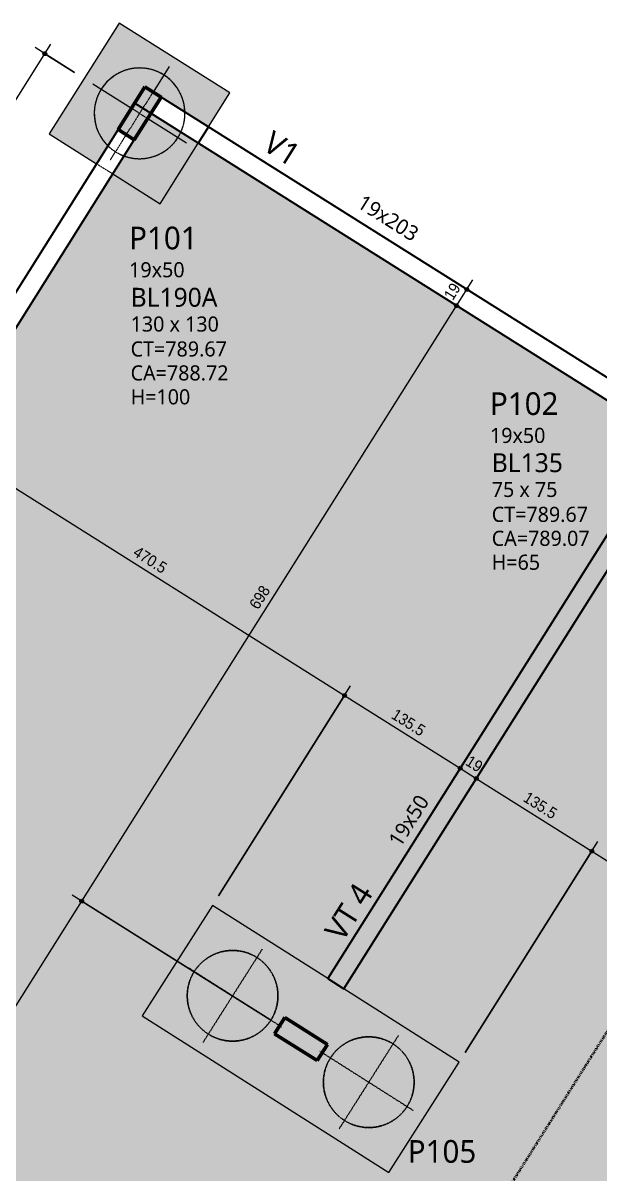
# Model space of a CAD drawing. Header units: centimetres. Extents: x -3523 to 38560, y -3196 to 88043.
# Drawn here: x -1998 to -1426, y 2889 to 4031 of the extents above; entities that cross this region are included whole.
import ezdxf

# ---------------------------------------------------------------- set-up
doc = ezdxf.new("R2010")
doc.units = ezdxf.units.CM
for name, pattern in [('Dash dot', [1.5875, 0.635, -0.47625, 0, -0.47625]), ('Hidden', [0.714375, 0.47625, -0.238125]), ('Overhead', [0.396875, 0.238125, -0.15875]), ('Traço', [0.635, 0.3175, -0.3175])]:
    doc.linetypes.add(name, pattern=pattern)
for name, color, linetype, lineweight in [('A-ANNO-DIMS', 7, 'Continuous', 9), ('A-ANNO-DIMS-75', 7, 'Continuous', 9), ('A-DETL-GENF', 7, 'Continuous', 18), ('A-DETL-MBND', 7, 'Continuous', 18), ('A-FLOR-OVHD', 7, 'Overhead', 18), ('S-BEAM', 7, 'Continuous', 25), ('S-BEAM-HDLN', 7, 'Traço', 25), ('S-BEAM-IDEN', 7, 'Continuous', 9), ('S-COLS', 7, 'Continuous', 25), ('S-COLS-IDEN', 7, 'Continuous', 9), ('S-FNDN', 7, 'Continuous', 25), ('S-FNDN-HDLN', 7, 'Traço', 18), ('S-FNDN-IDEN', 7, 'Continuous', 9), ('S-GRID', 7, 'Continuous', 9)]:
    doc.layers.add(name, color=color, linetype=linetype, lineweight=lineweight)
doc.layers.add('A-DETL', color=7, linetype='Continuous', lineweight=18, true_color=0x00a600)
doc.styles.add('Arial_1', font='arial.ttf', dxfattribs={"width": 0.9, "height": 11.25})
doc.styles.add('Gadugi', font='gadugi.ttf', dxfattribs={"height": 15})
doc.styles.add('Gadugi_1', font='gadugi.ttf', dxfattribs={"height": 22.5})
doc.styles.add('Gadugi_2', font='gadugi.ttf', dxfattribs={"height": 18.75})
doc.dimstyles.new('PED_1_5mm_ESQ', dxfattribs={"dimscale": 30.48, "dimtxt": 11.477918, "dimasz": 0.492126, "dimexe": 0.369094, "dimexo": 0.369094, "dimgap": 0.073819, "dimtad": 1, "dimdec": 1, "dimrnd": 0.5, "dimdsep": 46, "dimtxsty": 'Arial_1', "dimblk1": 'DOTSMALL', "dimblk2": 'DOTSMALL', "dimsah": 1, "dimcen": 0.09, "dimdle": 0.369094, "dimazin": 0, "dimtfac": 1, "dimtdec": 4, "dimtix": 1, "dimtmove": 0, "dimatfit": 3, "dimfxl": 1, "dimtvp": 1, "dimtolj": 1, "dimtzin": 0, "dimarcsym": 2})

# ---------------------------------------------------------------- blocks, each defined once
blk = doc.blocks.new('TQS - Pilar retangular - 19_0 x 50_0-3763598-PL B 002 - FUNDAÇÃO')
at = {"layer": 'S-COLS', "true_color": 0x808080}
blk.add_hatch(color=8, dxfattribs=at).paths.add_polyline_path([(-9.5, 25), (-9.5, -25), (9.5, -25), (9.5, 25)], flags=0)
at = {"layer": 'S-COLS', "lineweight": 50}
for p, q in [((9.5, 25), (-9.5, 25)), ((-9.5, 25), (-9.5, -25)), ((9.5, -25), (9.5, 25)), ((-9.5, -25), (9.5, -25))]:
    blk.add_line(p, q, dxfattribs=at)
blk = doc.blocks.new('PED_BLRET-1EST_R01_2019 - 130x130x100-V8-PL B 002 - FUNDAÇÃO')
at = {"layer": 'A-DETL-MBND'}
for p, q in [((0, 55), (0, 25)), ((-55, 0), (-9.5, 0)), ((9.5, 0), (55, 0))]:
    blk.add_line(p, q, dxfattribs=at)
for start, end in [(33.8908, 257.7749), (282.225, 360), (360, 7.6784)]:
    blk.add_arc((0, 0), 45, start, end, dxfattribs=at)
at = {"layer": 'S-FNDN-HDLN'}
for p, q in [((0, 25), (0, -55)), ((-9.5, 0), (9.5, 0))]:
    blk.add_line(p, q, dxfattribs=at)
for start, end in [(7.6847, 33.8845), (257.7813, 282.2186)]:
    blk.add_arc((0, 0), 45, start, end, dxfattribs=at)
blk = doc.blocks.new('PED_BLRET-2EST_TUB - 290x130x120-3847629-PL B 002 - FUNDAÇÃO')
at = {"layer": 'S-FNDN', "linetype": 'Hidden', "lineweight": 18}
for p, q in [((-85, 55), (-85, -55)), ((75, 55), (75, -55)), ((-137.5, 0), (-29.7, 0)), ((20.3, 0), (127.5, 0))]:
    blk.add_line(p, q, dxfattribs=at)
at = {"layer": 'S-FNDN-HDLN'}
for p, q in [((-29.7, 0), (-27.5, 0)), ((17.5, 0), (20.2, 0))]:
    blk.add_line(p, q, dxfattribs=at)
for centre in [(-85, 0), (75, 0)]:
    blk.add_circle(centre, 45, dxfattribs=at)
blk = doc.blocks.new('DIMBLOCK167-PL B 002 - FUNDAÇÃO')
at = {"layer": 'A-ANNO-DIMS-75'}
h = blk.add_hatch(color=256, dxfattribs=at)
edge = h.paths.add_edge_path(flags=0)
edge.add_arc((-1940.1, 3159.7), 1.87, 0, 360)
h = blk.add_hatch(color=256, dxfattribs=at)
edge = h.paths.add_edge_path(flags=0)
edge.add_arc((-2265.1, 2643.3), 1.87, 0, 360)
for p, q in [((-1753.3, 3042.2), (-1949.6, 3165.7)), ((-2265.1, 2643.3), (-1940.1, 3159.7)), ((-1940.1, 3159.7), (-1753.3, 3042.2)), ((-2257.8, 2638.7), (-2274.6, 2649.3)), ((-2265.1, 2643.3), (-2257.8, 2638.7))]:
    blk.add_line(p, q, dxfattribs=at)
for centre in [(-1940.1, 3159.7), (-2265.1, 2643.3)]:
    blk.add_circle(centre, 1.87, dxfattribs=at)
at = {"layer": 'A-ANNO-DIMS-75', "color": 0, "insert": (-2123, 2900.6), "char_height": 11.25, "width": 27.971, "attachment_point": 1, "rotation": 57.8147, "line_spacing_factor": 0.941778, "style": 'Arial_1'}
blk.add_mtext('610', dxfattribs=at)
blk = doc.blocks.new('_DotSmall')
at = {"color": 0, "linetype": 'ByBlock', "const_width": 0.5}
blk.add_lwpolyline([(-0.0625, 0, 1), (0.0625, 0, 1)], format="xyb", close=True, dxfattribs=at)
blk = doc.blocks.new('DIMBLOCK168-PL B 002 - FUNDAÇÃO')
at = {"layer": 'A-ANNO-DIMS-75'}
h = blk.add_hatch(color=256, dxfattribs=at)
edge = h.paths.add_edge_path(flags=0)
edge.add_arc((-1568.2, 3750.6), 1.88, 0, 360)
h = blk.add_hatch(color=256, dxfattribs=at)
edge = h.paths.add_edge_path(flags=0)
edge.add_arc((-1940.1, 3159.7), 1.87, 0, 360)
for p, q in [((-1940.1, 3159.7), (-1568.2, 3750.6)), ((-1560.9, 3746.1), (-1577.7, 3756.6)), ((-1568.2, 3750.6), (-1560.9, 3746.1)), ((-1753.3, 3042.2), (-1949.6, 3165.7)), ((-1940.1, 3159.7), (-1753.3, 3042.2))]:
    blk.add_line(p, q, dxfattribs=at)
for centre, radius in [((-1568.2, 3750.6), 1.88), ((-1940.1, 3159.7), 1.87)]:
    blk.add_circle(centre, radius, dxfattribs=at)
at = {"layer": 'A-ANNO-DIMS-75', "color": 0, "insert": (-1774.6, 3454.3), "char_height": 11.25, "width": 27.971, "attachment_point": 1, "rotation": 57.8147, "line_spacing_factor": 0.941778, "style": 'Arial_1'}
blk.add_mtext('698', dxfattribs=at)
blk = doc.blocks.new('DIMBLOCK169-PL B 002 - FUNDAÇÃO')
at = {"layer": 'A-ANNO-DIMS-75'}
h = blk.add_hatch(color=256, dxfattribs=at)
edge = h.paths.add_edge_path(flags=0)
edge.add_arc((-1558, 3766.7), 1.88, 0, 360)
h = blk.add_hatch(color=256, dxfattribs=at)
edge = h.paths.add_edge_path(flags=0)
edge.add_arc((-1568.2, 3750.6), 1.88, 0, 360)
for p, q in [((-1568.2, 3750.6), (-1552, 3776.2)), ((-1550.8, 3762.1), (-1567.6, 3772.7)), ((-1558, 3766.7), (-1550.8, 3762.1)), ((-1560.9, 3746.1), (-1577.7, 3756.6)), ((-1568.2, 3750.6), (-1560.9, 3746.1))]:
    blk.add_line(p, q, dxfattribs=at)
for centre in [(-1558, 3766.7), (-1568.2, 3750.6)]:
    blk.add_circle(centre, 1.88, dxfattribs=at)
at = {"layer": 'A-ANNO-DIMS-75', "color": 0, "insert": (-1581.5, 3761.1), "char_height": 11.25, "width": 18.647, "attachment_point": 1, "rotation": 57.8147, "line_spacing_factor": 0.941778, "style": 'Arial_1'}
blk.add_mtext('19', dxfattribs=at)
blk = doc.blocks.new('DIMBLOCK171-PL B 002 - FUNDAÇÃO')
at = {"layer": 'A-ANNO-DIMS-75'}
h = blk.add_hatch(color=256, dxfattribs=at)
edge = h.paths.add_edge_path(flags=0)
edge.add_arc((-2077.3, 3614.3), 1.87, 0, 360)
h = blk.add_hatch(color=256, dxfattribs=at)
edge = h.paths.add_edge_path(flags=0)
edge.add_arc((-1679.3, 3363.8), 1.87, 0, 360)
for p, q in [((-2081.9, 3607.1), (-2071.3, 3623.9)), ((-2077.3, 3614.3), (-2081.9, 3607.1)), ((-2077.3, 3614.3), (-1679.3, 3363.8)), ((-1804.4, 3165), (-1673.3, 3373.4)), ((-1679.3, 3363.8), (-1804.4, 3165))]:
    blk.add_line(p, q, dxfattribs=at)
for centre in [(-2077.3, 3614.3), (-1679.3, 3363.8)]:
    blk.add_circle(centre, 1.87, dxfattribs=at)
at = {"layer": 'A-ANNO-DIMS-75', "color": 0, "insert": (-1884.1, 3512.7), "char_height": 11.25, "width": 41.956, "attachment_point": 1, "rotation": 327.8147, "line_spacing_factor": 0.941778, "style": 'Arial_1'}
blk.add_mtext('470.5', dxfattribs=at)
blk = doc.blocks.new('DIMBLOCK172-PL B 002 - FUNDAÇÃO')
at = {"layer": 'A-ANNO-DIMS-75'}
h = blk.add_hatch(color=256, dxfattribs=at)
edge = h.paths.add_edge_path(flags=0)
edge.add_arc((-1679.3, 3363.8), 1.87, 0, 360)
h = blk.add_hatch(color=256, dxfattribs=at)
edge = h.paths.add_edge_path(flags=0)
edge.add_arc((-1564.6, 3291.7), 1.88, 0, 360)
for p, q in [((-1804.4, 3165), (-1673.3, 3373.4)), ((-1679.3, 3363.8), (-1804.4, 3165)), ((-1679.3, 3363.8), (-1564.6, 3291.7)), ((-1569.2, 3284.4), (-1558.6, 3301.2)), ((-1564.6, 3291.7), (-1569.2, 3284.4))]:
    blk.add_line(p, q, dxfattribs=at)
for centre, radius in [((-1679.3, 3363.8), 1.87), ((-1564.6, 3291.7), 1.88)]:
    blk.add_circle(centre, radius, dxfattribs=at)
at = {"layer": 'A-ANNO-DIMS-75', "color": 0, "insert": (-1627.8, 3351.3), "char_height": 11.25, "width": 41.956, "attachment_point": 1, "rotation": 327.8147, "line_spacing_factor": 0.941778, "style": 'Arial_1'}
blk.add_mtext('135.5', dxfattribs=at)
blk = doc.blocks.new('DIMBLOCK173-PL B 002 - FUNDAÇÃO')
at = {"layer": 'A-ANNO-DIMS-75'}
h = blk.add_hatch(color=256, dxfattribs=at)
edge = h.paths.add_edge_path(flags=0)
edge.add_arc((-1564.6, 3291.7), 1.88, 0, 360)
h = blk.add_hatch(color=256, dxfattribs=at)
edge = h.paths.add_edge_path(flags=0)
edge.add_arc((-1548.6, 3281.5), 1.87, 0, 360)
for p, q in [((-1569.2, 3284.4), (-1558.6, 3301.2)), ((-1564.6, 3291.7), (-1569.2, 3284.4)), ((-1564.6, 3291.7), (-1548.6, 3281.5)), ((-1553.1, 3274.3), (-1542.6, 3291.1)), ((-1548.6, 3281.5), (-1553.1, 3274.3))]:
    blk.add_line(p, q, dxfattribs=at)
for centre, radius in [((-1564.6, 3291.7), 1.88), ((-1548.6, 3281.5), 1.87)]:
    blk.add_circle(centre, radius, dxfattribs=at)
at = {"layer": 'A-ANNO-DIMS-75', "color": 0, "insert": (-1554.2, 3305), "char_height": 11.25, "width": 18.647, "attachment_point": 1, "rotation": 327.8147, "line_spacing_factor": 0.941778, "style": 'Arial_1'}
blk.add_mtext('19', dxfattribs=at)
blk = doc.blocks.new('DIMBLOCK174-PL B 002 - FUNDAÇÃO')
at = {"layer": 'A-ANNO-DIMS-75'}
h = blk.add_hatch(color=256, dxfattribs=at)
edge = h.paths.add_edge_path(flags=0)
edge.add_arc((-1548.6, 3281.5), 1.87, 0, 360)
h = blk.add_hatch(color=256, dxfattribs=at)
edge = h.paths.add_edge_path(flags=0)
edge.add_arc((-1433.9, 3209.4), 1.87, 0, 360)
for p, q in [((-1553.1, 3274.3), (-1542.6, 3291.1)), ((-1548.6, 3281.5), (-1553.1, 3274.3)), ((-1548.6, 3281.5), (-1433.9, 3209.4)), ((-1559.6, 3009.6), (-1427.9, 3218.9)), ((-1433.9, 3209.4), (-1559.6, 3009.6))]:
    blk.add_line(p, q, dxfattribs=at)
for centre in [(-1548.6, 3281.5), (-1433.9, 3209.4)]:
    blk.add_circle(centre, 1.87, dxfattribs=at)
at = {"layer": 'A-ANNO-DIMS-75', "color": 0, "insert": (-1497, 3269), "char_height": 11.25, "width": 41.956, "attachment_point": 1, "rotation": 327.8147, "line_spacing_factor": 0.941778, "style": 'Arial_1'}
blk.add_mtext('135.5', dxfattribs=at)
blk = doc.blocks.new('DIMBLOCK175-PL B 002 - FUNDAÇÃO')
at = {"layer": 'A-ANNO-DIMS-75'}
h = blk.add_hatch(color=256, dxfattribs=at)
edge = h.paths.add_edge_path(flags=0)
edge.add_arc((-1433.9, 3209.4), 1.87, 0, 360)
h = blk.add_hatch(color=256, dxfattribs=at)
edge = h.paths.add_edge_path(flags=0)
edge.add_arc((-1342.4, 3151.8), 1.87, 0, 360)
for p, q in [((-1559.6, 3009.6), (-1427.9, 3218.9)), ((-1433.9, 3209.4), (-1559.6, 3009.6)), ((-1433.9, 3209.4), (-1342.4, 3151.8)), ((-1347, 3144.5), (-1336.4, 3161.3)), ((-1342.4, 3151.8), (-1347, 3144.5))]:
    blk.add_line(p, q, dxfattribs=at)
for centre in [(-1433.9, 3209.4), (-1342.4, 3151.8)]:
    blk.add_circle(centre, 1.87, dxfattribs=at)
at = {"layer": 'A-ANNO-DIMS-75', "color": 0, "insert": (-1389, 3201.1), "char_height": 11.25, "width": 27.971, "attachment_point": 1, "rotation": 327.8147, "line_spacing_factor": 0.941778, "style": 'Arial_1'}
blk.add_mtext('108', dxfattribs=at)
blk = doc.blocks.new('DIMBLOCK243-PL B 002 - FUNDAÇÃO')
at = {"layer": 'A-ANNO-DIMS-75'}
h = blk.add_hatch(color=256, dxfattribs=at)
edge = h.paths.add_edge_path(flags=0)
edge.add_arc((-1976.7, 4000.7), 1.87, 0, 360)
h = blk.add_hatch(color=256, dxfattribs=at)
edge = h.paths.add_edge_path(flags=0)
edge.add_arc((-2345.4, 3414.8), 1.87, 0, 360)
for p, q in [((-2345.4, 3414.8), (-1970.7, 4010.2)), ((-1947.2, 3982.1), (-1986.2, 4006.7)), ((-1976.7, 4000.7), (-1947.2, 3982.1)), ((-2268.9, 3366.7), (-2354.9, 3420.8)), ((-2345.4, 3414.8), (-2268.9, 3366.7))]:
    blk.add_line(p, q, dxfattribs=at)
for centre in [(-1976.7, 4000.7), (-2345.4, 3414.8)]:
    blk.add_circle(centre, 1.87, dxfattribs=at)
at = {"layer": 'A-ANNO-DIMS-75', "color": 0, "insert": (-2181.5, 3706.9), "char_height": 11.25, "width": 27.971, "attachment_point": 1, "rotation": 57.8147, "line_spacing_factor": 0.941778, "style": 'Arial_1'}
blk.add_mtext('692', dxfattribs=at)

msp = doc.modelspace()

# ---------------------------------------------------------------- hatches: boundary and pattern name
at = {"layer": 'A-DETL-GENF', "true_color": 0xe6e6e6}
h = msp.add_hatch(color=254, dxfattribs=at)
h.paths.add_polyline_path([(-780.089, 706.316), (-386.115, 706.316), (-386.115, 707.119), (-490.138, 707.119), (-490.138, 819.102), (-113.138, 819.102), (-113.138, 707.119), (-124.365, 707.119), (-124.365, 706.316), (43.51, 706.316), (43.51, 770.619), (70.307, 770.619), (70.307, 1173.082), (306.417, 1173.082), (147.343, 1755.323), (97.342, 1755.323), (97.342, 1835.352), (-215.981, 1835.352), (-215.981, 1756.172), (-275.96, 1756.172), (-442.089, 1296.011), (-425.073, 1285.306), (-465.011, 1221.825), (-491.496, 1238.487), (-546.599, 1166.011), (-546.599, 1141.884), (-298.365, 1141.884), (-298.365, 1214.884), (-223.365, 1214.884), (-223.365, 1049.884), (-298.365, 1049.884), (-298.365, 1122.884), (-546.599, 1122.884), (-546.599, 1094.884), (-621.599, 1094.884), (-621.599, 1169.884), (-567.522, 1169.884), (-507.641, 1248.644), (-528.493, 1261.763), (-488.554, 1325.245), (-485.408, 1323.265), (-329.119, 1756.172), (-345.981, 1756.172), (-345.981, 1866.172), (-316.578, 1866.172), (-444.521, 2197.571), (-444.83, 2197.454), (-462.562, 2244.301), (-671.366, 2785.221), (-685.288, 2823.058), (-685.488, 2822.982), (-703.22, 2869.732), (-702.555, 2869.984), (-718.743, 2913.873), (-862.537, 3299.756), (-968.123, 3253.612), (-914.305, 3339.122), (-930.385, 3349.243), (-979.853, 3270.645), (-1027.785, 3380.324), (-999.447, 3392.709), (-1318.73, 3593.658), (-1333.645, 3569.961), (-1357.562, 3585.013), (-1342.647, 3608.71), (-1358.727, 3618.831), (-1373.642, 3595.134), (-1397.12, 3609.91), (-1382.205, 3633.607), (-1824.457, 3911.949), (-1862.275, 3851.86), (-1909.247, 3881.422), (-3097.084, 1994.095), (-2170.119, 1408.797), (-2169.792, 1409.316), (-2127.476, 1382.683), (-2127.841, 1382.102), (-1767.194, 1154.384), (-1737.355, 1154.384), (-1351.153, 1779.215), (-1413.278, 1818.573), (-1373.141, 1881.929), (-1233.757, 1793.627), (-1248.497, 1770.361), (-909.742, 1557.157), (-894.827, 1580.854), (-831.352, 1540.905), (-871.302, 1477.43), (-899.843, 1495.393), (-1197.486, 1153.393), (-1178.443, 1141.408), (-1218.392, 1077.933), (-1281.867, 1117.882), (-1279.683, 1121.353), (-1695.298, 1108.989), (-1460.081, 960.469), (-1310.615, 970.198), (-1282.615, 970.198), (-1282.615, 988.119), (-857.365, 988.119), (-857.365, 707.119), (-852.365, 707.119), (-852.365, 706.316), (-787.91, 706.316)], flags=0)
h.paths.add_polyline_path([(-1711.866, 1127.504), (-1267.491, 1140.724), (-1241.918, 1181.357), (-1213.76, 1163.636), (-916.117, 1505.636), (-934.777, 1517.38), (-919.862, 1541.077), (-1258.665, 1754.311), (-1273.895, 1730.271), (-1335.101, 1769.046), (-1715.019, 1154.384), (-1711.866, 1154.384), (-1711.866, 1137.129)], flags=0)
h.paths.add_polyline_path([(317.769, 1321.247), (317.769, 1754.601), (277.762, 1754.601), (277.762, 1835.352), (227.342, 1835.352), (227.342, 1755.323), (199.175, 1755.323), (306.417, 1362.799)], flags=0)
h.paths.add_polyline_path([(-17.803, 1780.55), (-17.803, 1796.55), (-1.803, 1796.55), (-2.348, 1792.409), (-3.947, 1788.55), (-6.489, 1785.236), (-9.803, 1782.694), (-13.662, 1781.095)], flags=0)
h.paths.add_polyline_path([(-33.803, 1796.55), (-33.258, 1800.691), (-31.659, 1804.55), (-29.117, 1807.864), (-25.803, 1810.406), (-21.944, 1812.005), (-17.803, 1812.55), (-17.803, 1796.55), (-33.258, 1796.55)], flags=0)
h.paths.add_polyline_path([(-1713.322, 2040.579), (-1755.638, 2067.212), (-1745.518, 2083.292), (-1703.201, 2056.659), (-1711.577, 2043.352)], flags=0)
h.paths.add_polyline_path([(-2141.673, 2310.054), (-2183.989, 2336.687), (-2173.869, 2352.768), (-2131.552, 2326.135)], flags=0)
h.paths.add_polyline_path([(-872.017, 2476.309), (-914.333, 2502.941), (-904.213, 2519.022), (-861.896, 2492.389)], flags=0)
h.paths.add_polyline_path([(-1278.153, 2731.912), (-1320.47, 2758.545), (-1310.349, 2774.626), (-1268.033, 2747.993), (-1275.233, 2736.552)], flags=0)
h.paths.add_polyline_path([(-1706.492, 3001.506), (-1748.808, 3028.139), (-1738.688, 3044.22), (-1696.371, 3017.587)], flags=0)
h.paths.add_polyline_path([(-866.215, 3298.666), (-862.634, 3300.018), (-865.839, 3308.62), (-871.262, 3312.032), (-868.974, 3305.973)], flags=0)
at = {"layer": 'A-DETL-MBND', "true_color": 0x8fcd9b}
h = msp.add_hatch(color=113, dxfattribs=at)
h.paths.add_polyline_path([(-1862.275, 3851.86), (-1824.457, 3911.949), (-1871.428, 3941.512), (-1909.247, 3881.422), (-1871.428, 3857.62)], flags=0)
h.paths.add_polyline_path([(-1925.327, 3891.543), (-1877.388, 3967.713), (-1814.336, 3928.03), (-1793.03, 3961.883), (-1903.053, 4031.128), (-1972.298, 3921.105), (-1957.75, 3911.949)], flags=0)
at = {"layer": 'S-COLS', "true_color": 0x808080}
msp.add_hatch(color=8, dxfattribs=at).paths.add_polyline_path([(-1706.492, 3001.506), (-1696.371, 3017.587), (-1738.688, 3044.22), (-1748.808, 3028.139)], flags=0)

# ---------------------------------------------------------------- linework, layer by layer
at = {"layer": 'A-DETL', "color": 7}
for p, q in [((-1871.462, 3941.533), (-3097.118, 1994.116)), ((-1847.731, 3926.597), (-1871.462, 3941.533)), ((-865.839, 3308.62), (-1847.731, 3926.597))]:
    msp.add_line(p, q, dxfattribs=at)
at = {"layer": 'A-DETL-MBND'}
for p, q in [((-1903.053, 4031.128), (-1972.298, 3921.105)), ((-1793.03, 3961.883), (-1903.053, 4031.128)), ((-1814.336, 3928.03), (-1793.03, 3961.883)), ((-1972.298, 3921.105), (-1925.327, 3891.543)), ((-1862.275, 3851.86), (-1824.457, 3911.949)), ((-1909.247, 3881.422), (-1862.275, 3851.86))]:
    msp.add_line(p, q, dxfattribs=at)
at = {"layer": 'A-FLOR-OVHD'}
for p, q in [((-1861.307, 3957.592), (-1361.973, 3643.323)), ((-2246.094, 3381.883), (-1903.062, 3926.919))]:
    msp.add_line(p, q, dxfattribs=at)
at = {"layer": 'S-BEAM'}
for p, q in [((-1361.506, 3643.029), (-1861.307, 3957.592)), ((-1871.428, 3941.512), (-1371.626, 3626.949)), ((-1904.021, 3925.396), (-2224.765, 3415.772)), ((-2208.73, 3405.581), (-1887.94, 3915.276)), ((-1358.727, 3618.831), (-1696.026, 3082.905)), ((-1679.985, 3072.722), (-1342.647, 3608.71)), ((-1696.026, 3082.905), (-1679.985, 3072.722))]:
    msp.add_line(p, q, dxfattribs=at)
at = {"layer": 'S-BEAM-HDLN', "linetype": 'Continuous'}
for p, q in [((-1887.508, 3951.632), (-1871.428, 3941.512)), ((-1814.336, 3928.03), (-1824.457, 3911.949))]:
    msp.add_line(p, q, dxfattribs=at)
at = {"layer": 'S-COLS', "lineweight": 50}
for p, q in [((-1738.688, 3044.22), (-1748.808, 3028.139)), ((-1696.371, 3017.587), (-1738.688, 3044.22)), ((-1748.808, 3028.139), (-1706.492, 3001.506)), ((-1706.492, 3001.506), (-1696.371, 3017.587))]:
    msp.add_line(p, q, dxfattribs=at)
at = {"layer": 'S-FNDN', "lineweight": 18}
for p, q in [((-1810.424, 3155.522), (-1880.094, 3045.768)), ((-1696.026, 3082.905), (-1810.424, 3155.522)), ((-1679.985, 3072.722), (-1696.026, 3082.905)), ((-1565.587, 3000.104), (-1679.985, 3072.722)), ((-1880.094, 3045.768), (-1635.258, 2890.35)), ((-1635.258, 2890.35), (-1565.587, 3000.104))]:
    msp.add_line(p, q, dxfattribs=at)
at = {"layer": 'S-FNDN-HDLN'}
for p, q in [((-1824.457, 3911.949), (-1814.336, 3928.03)), ((-1925.323, 3891.54), (-1909.251, 3881.425))]:
    msp.add_line(p, q, dxfattribs=at)
for centre, start, end in [((-1882.664, 3941.494), 94.833036, 99.026647), ((-1882.664, 3941.494), 89.381394, 94.582599), ((-1882.664, 3941.494), 85.009296, 89.271007), ((-1882.664, 3941.494), 79.632233, 84.797353), ((-1882.664, 3941.494), 128.364821, 134.374145), ((-1882.664, 3941.494), 124.723173, 128.281058), ((-1882.664, 3941.494), 118.620355, 124.172399), ((-1882.664, 3941.494), 114.630072, 118.531227), ((-1882.664, 3941.494), 108.87512, 114.236629), ((-1882.664, 3941.494), 104.695533, 108.779886), ((-1882.664, 3941.494), 99.128895, 104.389487), ((-1882.664, 3941.494), 75.208775, 79.512287), ((-1882.664, 3941.494), 69.880887, 75.025055), ((-1882.664, 3941.494), 65.423242, 69.749559), ((-1882.664, 3941.494), 60.126614, 65.261099), ((-1882.664, 3941.494), 55.647926, 59.981502), ((-1882.664, 3941.494), 50.368329, 55.502814), ((-1882.664, 3941.494), 45.879869, 50.206186), ((-1882.664, 3941.494), 149.191532, 157.520736), ((-1882.664, 3941.494), 138.108692, 146.437896), ((-1882.664, 3941.494), 135.292049, 138.029677), ((-1882.664, 3941.494), 40.604373, 45.748541), ((-1882.664, 3941.494), 36.117141, 40.420653), ((-1882.664, 3941.494), 30.832076, 35.997195), ((-1882.664, 3941.494), 26.358421, 30.620132), ((-1882.664, 3941.494), 161.255283, 167.264607), ((-1882.664, 3941.494), 157.599751, 160.337379), ((-1882.664, 3941.494), 21.046829, 26.248034), ((-1882.664, 3941.494), 16.602781, 20.796392), ((-1882.664, 3941.494), 11.239941, 16.500533), ((-1882.664, 3941.494), 177.098201, 180.999356), ((-1882.664, 3941.494), 181.392799, 186.754308), ((-1882.664, 3941.494), 171.457029, 177.009073), ((-1882.664, 3941.494), 167.34837, 170.906255), ((-1882.664, 3941.494), 6.849542, 10.933895), ((-1882.664, 3941.494), 1.392799, 6.754308), ((-1882.664, 3941.494), 357.098201, 0.999356), ((-1882.664, 3941.494), 186.849542, 190.933895), ((-1882.664, 3941.494), 191.239941, 196.500533), ((-1882.664, 3941.494), 341.255283, 347.264607), ((-1882.664, 3941.494), 347.34837, 350.906255), ((-1882.664, 3941.494), 351.457029, 357.009073), ((-1882.664, 3941.494), 196.602781, 200.796392), ((-1882.664, 3941.494), 201.046829, 206.248034), ((-1882.664, 3941.494), 206.358421, 210.620132), ((-1882.664, 3941.494), 210.832076, 215.997195), ((-1882.664, 3941.494), 329.191532, 337.520736), ((-1882.664, 3941.494), 337.599751, 340.337379), ((-1882.664, 3941.494), 216.117141, 220.420653), ((-1882.664, 3941.494), 220.604373, 225.748541), ((-1882.664, 3941.494), 225.879869, 230.206186), ((-1882.664, 3941.494), 230.368329, 235.502814), ((-1882.664, 3941.494), 304.723173, 308.281058), ((-1882.664, 3941.494), 308.364821, 314.374145), ((-1882.664, 3941.494), 315.292049, 318.029677), ((-1882.664, 3941.494), 318.108692, 326.437896), ((-1882.664, 3941.494), 235.647926, 239.981502), ((-1882.664, 3941.494), 240.126614, 245.261099), ((-1882.664, 3941.494), 245.423242, 249.749559), ((-1882.664, 3941.494), 249.880887, 255.025055), ((-1882.664, 3941.494), 255.208775, 259.512287), ((-1882.664, 3941.494), 259.632233, 264.797353), ((-1882.664, 3941.494), 265.009296, 269.271007), ((-1882.664, 3941.494), 269.381394, 274.582599), ((-1882.664, 3941.494), 274.833036, 279.026647), ((-1882.664, 3941.494), 279.128895, 284.389487), ((-1882.664, 3941.494), 284.695533, 288.779886), ((-1882.664, 3941.494), 288.87512, 294.236629), ((-1882.664, 3941.494), 294.630072, 298.531227), ((-1882.664, 3941.494), 298.620355, 304.172399), ((-1790.382, 3065.81), 114.408644, 118.3098), ((-1790.382, 3065.81), 108.653692, 114.015201), ((-1790.382, 3065.81), 104.474106, 108.558458), ((-1790.382, 3065.81), 98.907468, 104.16806), ((-1790.382, 3065.81), 94.611608, 98.80522), ((-1790.382, 3065.81), 89.159967, 94.361172), ((-1790.382, 3065.81), 84.787869, 89.04958), ((-1790.382, 3065.81), 79.410806, 84.575925), ((-1790.382, 3065.81), 74.987348, 79.29086), ((-1790.382, 3065.81), 69.65946, 74.803627), ((-1790.382, 3065.81), 65.201814, 69.528131), ((-1790.382, 3065.81), 137.887265, 146.216469), ((-1790.382, 3065.81), 135.070622, 137.80825), ((-1790.382, 3065.81), 128.143394, 134.152718), ((-1790.382, 3065.81), 124.501745, 128.059631), ((-1790.382, 3065.81), 118.398928, 123.950972), ((-1790.382, 3065.81), 59.905187, 65.039672), ((-1790.382, 3065.81), 55.426498, 59.760075), ((-1790.382, 3065.81), 50.146902, 55.281387), ((-1790.382, 3065.81), 45.658442, 49.984759), ((-1790.382, 3065.81), 40.382946, 45.527114), ((-1790.382, 3065.81), 148.970105, 157.299309), ((-1790.382, 3065.81), 35.895713, 40.199226), ((-1790.382, 3065.81), 30.610648, 35.775767), ((-1790.382, 3065.81), 26.136994, 30.398705), ((-1790.382, 3065.81), 20.825401, 26.026607), ((-1790.382, 3065.81), 171.235602, 176.787646), ((-1790.382, 3065.81), 167.126943, 170.684828), ((-1790.382, 3065.81), 161.033856, 167.043179), ((-1790.382, 3065.81), 157.378323, 160.115951), ((-1790.382, 3065.81), 16.381354, 20.574965), ((-1790.382, 3065.81), 11.018514, 16.279106), ((-1790.382, 3065.81), 6.628115, 10.712468), ((-1790.382, 3065.81), 176.876773, 180.777929), ((-1790.382, 3065.81), 181.171372, 186.532881), ((-1790.382, 3065.81), 351.235602, 356.787646), ((-1790.382, 3065.81), 1.171372, 6.532881), ((-1790.382, 3065.81), 356.876773, 0.777929), ((-1790.382, 3065.81), 186.628115, 190.712468), ((-1790.382, 3065.81), 191.018514, 196.279106), ((-1790.382, 3065.81), 196.381354, 200.574965), ((-1790.382, 3065.81), 200.825401, 206.026607), ((-1790.382, 3065.81), 337.378323, 340.115951), ((-1790.382, 3065.81), 341.033856, 347.043179), ((-1790.382, 3065.81), 347.126943, 350.684828), ((-1790.382, 3065.81), 206.136994, 210.398705), ((-1790.382, 3065.81), 210.610648, 215.775767), ((-1790.382, 3065.81), 215.895713, 220.199226), ((-1790.382, 3065.81), 317.887265, 326.216469), ((-1790.382, 3065.81), 328.970105, 337.299309), ((-1790.382, 3065.81), 220.382946, 225.527114), ((-1790.382, 3065.81), 225.658442, 229.984759), ((-1790.382, 3065.81), 230.146902, 235.281387), ((-1790.382, 3065.81), 235.426498, 239.760075), ((-1790.382, 3065.81), 239.905187, 245.039672), ((-1790.382, 3065.81), 298.398928, 303.950972), ((-1790.382, 3065.81), 304.501745, 308.059631), ((-1790.382, 3065.81), 308.143394, 314.152718), ((-1790.382, 3065.81), 315.070622, 317.80825), ((-1790.382, 3065.81), 245.201814, 249.528131), ((-1790.382, 3065.81), 249.65946, 254.803627), ((-1790.382, 3065.81), 254.987348, 259.29086), ((-1790.382, 3065.81), 259.410806, 264.575925), ((-1790.382, 3065.81), 264.787869, 269.04958), ((-1790.382, 3065.81), 269.159967, 274.361172), ((-1790.382, 3065.81), 274.611608, 278.80522), ((-1790.382, 3065.81), 278.907468, 284.16806), ((-1790.382, 3065.81), 284.474106, 288.558458), ((-1790.382, 3065.81), 288.653692, 294.015201), ((-1790.382, 3065.81), 294.408644, 298.3098), ((-1655.3, 2980.062), 128.143394, 134.152718), ((-1655.3, 2980.062), 124.501745, 128.059631), ((-1655.3, 2980.062), 118.398928, 123.950972), ((-1655.3, 2980.062), 114.408644, 118.3098), ((-1655.3, 2980.062), 108.653692, 114.015201), ((-1655.3, 2980.062), 104.474106, 108.558458), ((-1655.3, 2980.062), 98.907468, 104.16806), ((-1655.3, 2980.062), 94.611608, 98.80522), ((-1655.3, 2980.062), 89.159967, 94.361172), ((-1655.3, 2980.062), 84.787869, 89.04958), ((-1655.3, 2980.062), 79.410806, 84.575925), ((-1655.3, 2980.062), 74.987348, 79.29086), ((-1655.3, 2980.062), 69.65946, 74.803627), ((-1655.3, 2980.062), 65.201814, 69.528131), ((-1655.3, 2980.062), 59.905187, 65.039672), ((-1655.3, 2980.062), 55.426498, 59.760075), ((-1655.3, 2980.062), 50.146902, 55.281387), ((-1655.3, 2980.062), 137.887265, 146.216469), ((-1655.3, 2980.062), 135.070622, 137.80825), ((-1655.3, 2980.062), 45.658442, 49.984759), ((-1655.3, 2980.062), 40.382946, 45.527114), ((-1655.3, 2980.062), 35.895713, 40.199226), ((-1655.3, 2980.062), 30.610648, 35.775767), ((-1655.3, 2980.062), 161.033856, 167.043179), ((-1655.3, 2980.062), 157.378323, 160.115951), ((-1655.3, 2980.062), 148.970105, 157.299309), ((-1655.3, 2980.062), 26.136994, 30.398705), ((-1655.3, 2980.062), 20.825401, 26.026607), ((-1655.3, 2980.062), 16.381354, 20.574965), ((-1655.3, 2980.062), 11.018514, 16.279106), ((-1655.3, 2980.062), 176.876773, 180.777929), ((-1655.3, 2980.062), 171.235602, 176.787646), ((-1655.3, 2980.062), 167.126943, 170.684828), ((-1655.3, 2980.062), 6.628115, 10.712468), ((-1655.3, 2980.062), 1.171372, 6.532881), ((-1655.3, 2980.062), 181.171372, 186.532881), ((-1655.3, 2980.062), 186.628115, 190.712468), ((-1655.3, 2980.062), 191.018514, 196.279106), ((-1655.3, 2980.062), 341.033856, 347.043179), ((-1655.3, 2980.062), 347.126943, 350.684828), ((-1655.3, 2980.062), 351.235602, 356.787646), ((-1655.3, 2980.062), 356.876773, 0.777929), ((-1655.3, 2980.062), 196.381354, 200.574965), ((-1655.3, 2980.062), 200.825401, 206.026607), ((-1655.3, 2980.062), 206.136994, 210.398705), ((-1655.3, 2980.062), 328.970105, 337.299309), ((-1655.3, 2980.062), 337.378323, 340.115951), ((-1655.3, 2980.062), 210.610648, 215.775767), ((-1655.3, 2980.062), 215.895713, 220.199226), ((-1655.3, 2980.062), 220.382946, 225.527114), ((-1655.3, 2980.062), 225.658442, 229.984759), ((-1655.3, 2980.062), 308.143394, 314.152718), ((-1655.3, 2980.062), 315.070622, 317.80825), ((-1655.3, 2980.062), 317.887265, 326.216469), ((-1655.3, 2980.062), 230.146902, 235.281387), ((-1655.3, 2980.062), 235.426498, 239.760075), ((-1655.3, 2980.062), 239.905187, 245.039672), ((-1655.3, 2980.062), 245.201814, 249.528131), ((-1655.3, 2980.062), 249.65946, 254.803627), ((-1655.3, 2980.062), 254.987348, 259.29086), ((-1655.3, 2980.062), 259.410806, 264.575925), ((-1655.3, 2980.062), 274.611608, 278.80522), ((-1655.3, 2980.062), 278.907468, 284.16806), ((-1655.3, 2980.062), 284.474106, 288.558458), ((-1655.3, 2980.062), 288.653692, 294.015201), ((-1655.3, 2980.062), 294.408644, 298.3098), ((-1655.3, 2980.062), 298.398928, 303.950972), ((-1655.3, 2980.062), 304.501745, 308.059631), ((-1655.3, 2980.062), 264.787869, 269.04958), ((-1655.3, 2980.062), 269.159967, 274.361172)]:
    msp.add_arc(centre, 45, start, end, dxfattribs=at)
at = {"layer": 'S-GRID', "color": 253, "linetype": 'Dash dot', "lineweight": 35, "true_color": 0xb3a2c7}
msp.add_line((-903.828, 3848.674), (-2597.659, 1157.384), dxfattribs=at)

# ---------------------------------------------------------------- block references
at = {"layer": 'S-COLS', "rotation": 147.81471040541}
msp.add_blockref('TQS - Pilar retangular - 19_0 x 50_0-3763598-PL B 002 - FUNDAÇÃO', (-1882.664, 3941.494), dxfattribs=at)
at = {"layer": 'S-FNDN', "linetype": 'Traço', "lineweight": 18}
for name, p, rotation in [('PED_BLRET-1EST_R01_2019 - 130x130x100-V8-PL B 002 - FUNDAÇÃO', (-1882.664, 3941.494), 327.8147140142688), ('PED_BLRET-2EST_TUB - 290x130x120-3847629-PL B 002 - FUNDAÇÃO', (-1718.62, 3020.256), 327.5932867638596)]:
    msp.add_blockref(name, p, dxfattribs=dict(at, rotation=rotation))

# ---------------------------------------------------------------- texts
at = {"layer": 'S-BEAM-IDEN', "attachment_point": 1}
for s, insert, char_height, width, rotation, style in [('V1', (-1749.957, 3925.221), 22.5, 45.09492, 327.814715, 'Gadugi_1'), ('19x203', (-1660.051, 3861.661), 15, 81.17086, 327.814715, 'Gadugi'), ('19x50', (-1636.694, 3220.366), 15, 67.34175, 57.814715, 'Gadugi'), ('VT 4', (-1700.254, 3130.459), 22.5, 76.36073, 57.814715, 'Gadugi_1')]:
    msp.add_mtext(s, dxfattribs=dict(at, insert=insert, char_height=char_height, width=width, rotation=rotation, style=style))
at = {"layer": 'S-COLS-IDEN', "attachment_point": 1}
for s, insert, char_height, width, style in [('P101', (-1893.061, 3829.037), 22.5, 84.77845, 'Gadugi_1'), ('19x50', (-1893.061, 3793.802), 15, 67.34175, 'Gadugi'), ('P102', (-1535.063, 3664.635), 22.5, 84.77845, 'Gadugi_1'), ('19x50', (-1535.063, 3629.4), 15, 67.34175, 'Gadugi'), ('P105', (-1616.632, 2922.631), 22.5, 84.77845, 'Gadugi_1')]:
    msp.add_mtext(s, dxfattribs=dict(at, insert=insert, char_height=char_height, width=width, style=style))
at = {"layer": 'S-FNDN-IDEN', "color": 5, "true_color": 0x0000ff, "char_height": 18.75, "attachment_point": 1, "style": 'Gadugi_2'}
for s, insert, width in [('BL190A', (-1891.57, 3768.352), 105.82275), ('BL135', (-1533.268, 3604.212), 85.37972)]:
    msp.add_mtext(s, dxfattribs=dict(at, insert=insert, width=width))
at = {"layer": 'S-FNDN-IDEN', "char_height": 15, "attachment_point": 1, "style": 'Gadugi'}
for s, insert, width in [('130 x 130', (-1891.57, 3739.938), 109.43034), ('CT=789.67', (-1891.57, 3715.209), 122.05692), ('CA=788.72', (-1891.57, 3691.43), 125.06325), ('H=100', (-1891.57, 3667.685), 77.56327), ('75 x 75', (-1533.268, 3575.799), 81.77212), ('CT=789.67', (-1533.268, 3551.069), 122.05692), ('CA=789.07', (-1533.268, 3527.291), 125.06325), ('H=65', (-1533.268, 3503.545), 63.73416)]:
    msp.add_mtext(s, dxfattribs=dict(at, insert=insert, width=width))

# ---------------------------------------------------------------- dimensions: what is measured, and where the dimension line sits
at = {"layer": 'A-ANNO-DIMS'}
for base, p1, p2, angle, override, picture, middle in [((-1976.674, 4000.662), (-2259.411, 3360.725), (-1937.675, 3976.117), 57.81471, {"dimpost": '<>', "dimfxl": 694.421405}, 'DIMBLOCK243-PL B 002 - FUNDAÇÃO', (-2167.793, 3712.005)), ((-1558.031, 3766.717), (-1570.396, 3752.05), (-1560.275, 3768.13), 57.814711, {"dimpost": '<>', "dimfxl": 19}, 'DIMBLOCK169-PL B 002 - FUNDAÇÃO', (-1569.857, 3762.935)), ((-1568.151, 3750.637), (-1743.748, 3036.18), (-1570.396, 3752.05), 57.814711, {"dimpost": '<>', "dimfxl": 736.560236}, 'DIMBLOCK168-PL B 002 - FUNDAÇÃO', (-1760.868, 3459.441)), ((-1679.315, 3363.838), (-2075.927, 3616.589), (-1810.424, 3155.522), 327.814715, {"dimpost": '<>', "dimfxl": 532.046485}, 'DIMBLOCK171-PL B 002 - FUNDAÇÃO', (-1874.069, 3495.857)), ((-1564.638, 3291.664), (-1810.424, 3155.522), (-1563.226, 3293.908), 327.814715, {"dimpost": '<>', "dimfxl": 283.297249}, 'DIMBLOCK172-PL B 002 - FUNDAÇÃO', (-1617.717, 3334.52)), ((-1548.558, 3281.543), (-1563.226, 3293.908), (-1547.146, 3283.787), 327.814715, {"dimpost": '<>', "dimfxl": 19}, 'DIMBLOCK173-PL B 002 - FUNDAÇÃO', (-1552.34, 3293.369)), ((-1433.881, 3209.368), (-1547.146, 3283.787), (-1565.587, 3000.104), 327.814715, {"dimpost": '<>', "dimfxl": 284.281918}, 'DIMBLOCK174-PL B 002 - FUNDAÇÃO', (-1486.96, 3252.224)), ((-1342.42, 3151.805), (-1565.587, 3000.104), (-1341.008, 3154.049), 327.814715, {"dimpost": '<>', "dimfxl": 272.277526}, 'DIMBLOCK175-PL B 002 - FUNDAÇÃO', (-1383.893, 3187.352)), ((-1940.054, 3159.73), (-2267.327, 2644.71), (-1743.748, 3036.18), 57.814711, {"dimpost": '<>', "dimfxl": 653.745773}, 'DIMBLOCK167-PL B 002 - FUNDAÇÃO', (-2109.334, 2905.772))]:
    dim = msp.add_linear_dim(base=base, p1=p1, p2=p2, angle=angle, dimstyle='PED_1_5mm_ESQ', override=override, dxfattribs=at)
    dim.commit()
    dim.dimension.update_dxf_attribs({"geometry": picture, "text_midpoint": middle})

doc.saveas('drawing.dxf')
